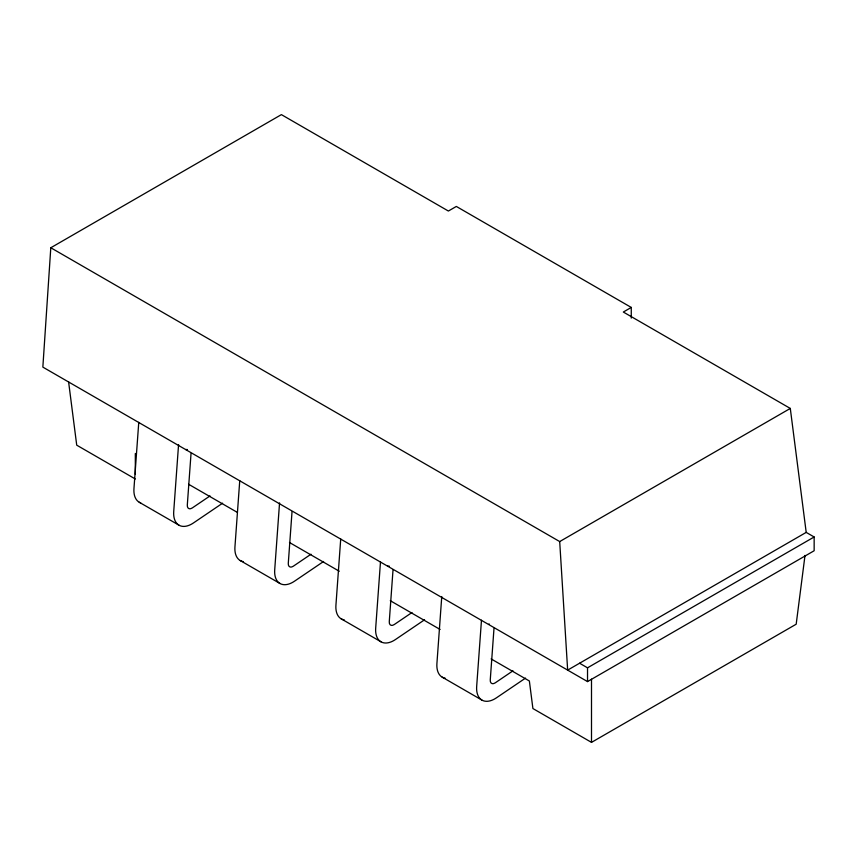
<?xml version="1.0" encoding="UTF-8"?>
<svg xmlns="http://www.w3.org/2000/svg" width="857" height="857" viewBox="0 0 857 857"><rect width="100%" height="100%" fill="white"/><g stroke="black" fill="none" stroke-linecap="round" stroke-linejoin="round"><path stroke-width="1.29" d="M631.266 307.438L456.331 206.441L448.382 211.036L281.396 114.624L50.799 247.759L42.85 367.117L587.527 681.594L814.15 550.751L814.15 536.975L806.201 532.39L790.293 408.435L623.318 312.034L631.266 307.438L631.266 318.097M138.759 422.351L133.96 488.554A25.817 14.901 -60 0 0 140.687 502.909M191.036 453.439L187.308 505.041A6.524 3.76 -60 0 0 192.3 507.933L210.008 495.924M239.746 480.659L234.947 546.852A25.817 14.901 -60 0 0 243.281 561.624M292.023 511.736L288.284 563.349A6.524 3.76 -60 0 0 293.276 566.231L310.995 554.222M340.722 538.957L335.933 605.16A25.817 14.901 -60 0 0 344.268 619.922M380.487 561.913L375.687 628.106A25.817 14.901 -60 0 0 395.463 639.526L424.569 619.782M393.009 570.044L389.271 621.646A6.524 3.76 -60 0 0 394.263 624.539L411.981 612.53M481.473 620.222L476.674 686.414A25.817 14.901 -60 0 0 496.449 697.823L525.555 678.091M493.996 628.342L490.258 679.955A6.524 3.76 -60 0 0 495.25 682.836L512.957 670.827M805.012 555.422L796.185 624.207L591.501 742.376L532.904 708.535L529.369 680.994L491.125 658.915M222.606 503.177L193.5 522.92A25.817 14.901 -60 0 1 173.725 511.5L178.513 445.308A25.817 14.901 -60 0 1 178.577 444.59M323.592 561.485L294.476 581.217A25.817 14.901 -60 0 1 274.711 569.809L279.5 503.616A25.817 14.901 -60 0 1 279.564 502.888M50.799 247.759L559.696 541.57L790.293 408.435M488.533 624.432L489.283 624.003M806.201 532.39L567.655 670.11L559.696 541.57M579.578 663.222L587.527 667.817L814.15 536.975M185.583 449.529L187.372 449.529M387.546 566.134L389.249 566.134M188.636 484.28L237.314 512.379M289.462 542.492L339.297 571.255M390.289 600.703L440.123 629.477M135.32 478.999L76.723 445.169L68.581 381.751M139.241 502.245L178.995 525.191M240.228 560.542L279.982 583.499M341.215 618.85L380.969 641.797M442.201 677.148L481.955 700.105M591.501 679.14L591.501 742.376M587.527 667.817L587.527 681.594M135.32 453.492L135.32 474.221M441.773 596.536A25.817 14.901 -60 0 0 441.709 597.265L436.92 663.457A25.817 14.901 -60 0 0 445.254 678.23"/></g></svg>
